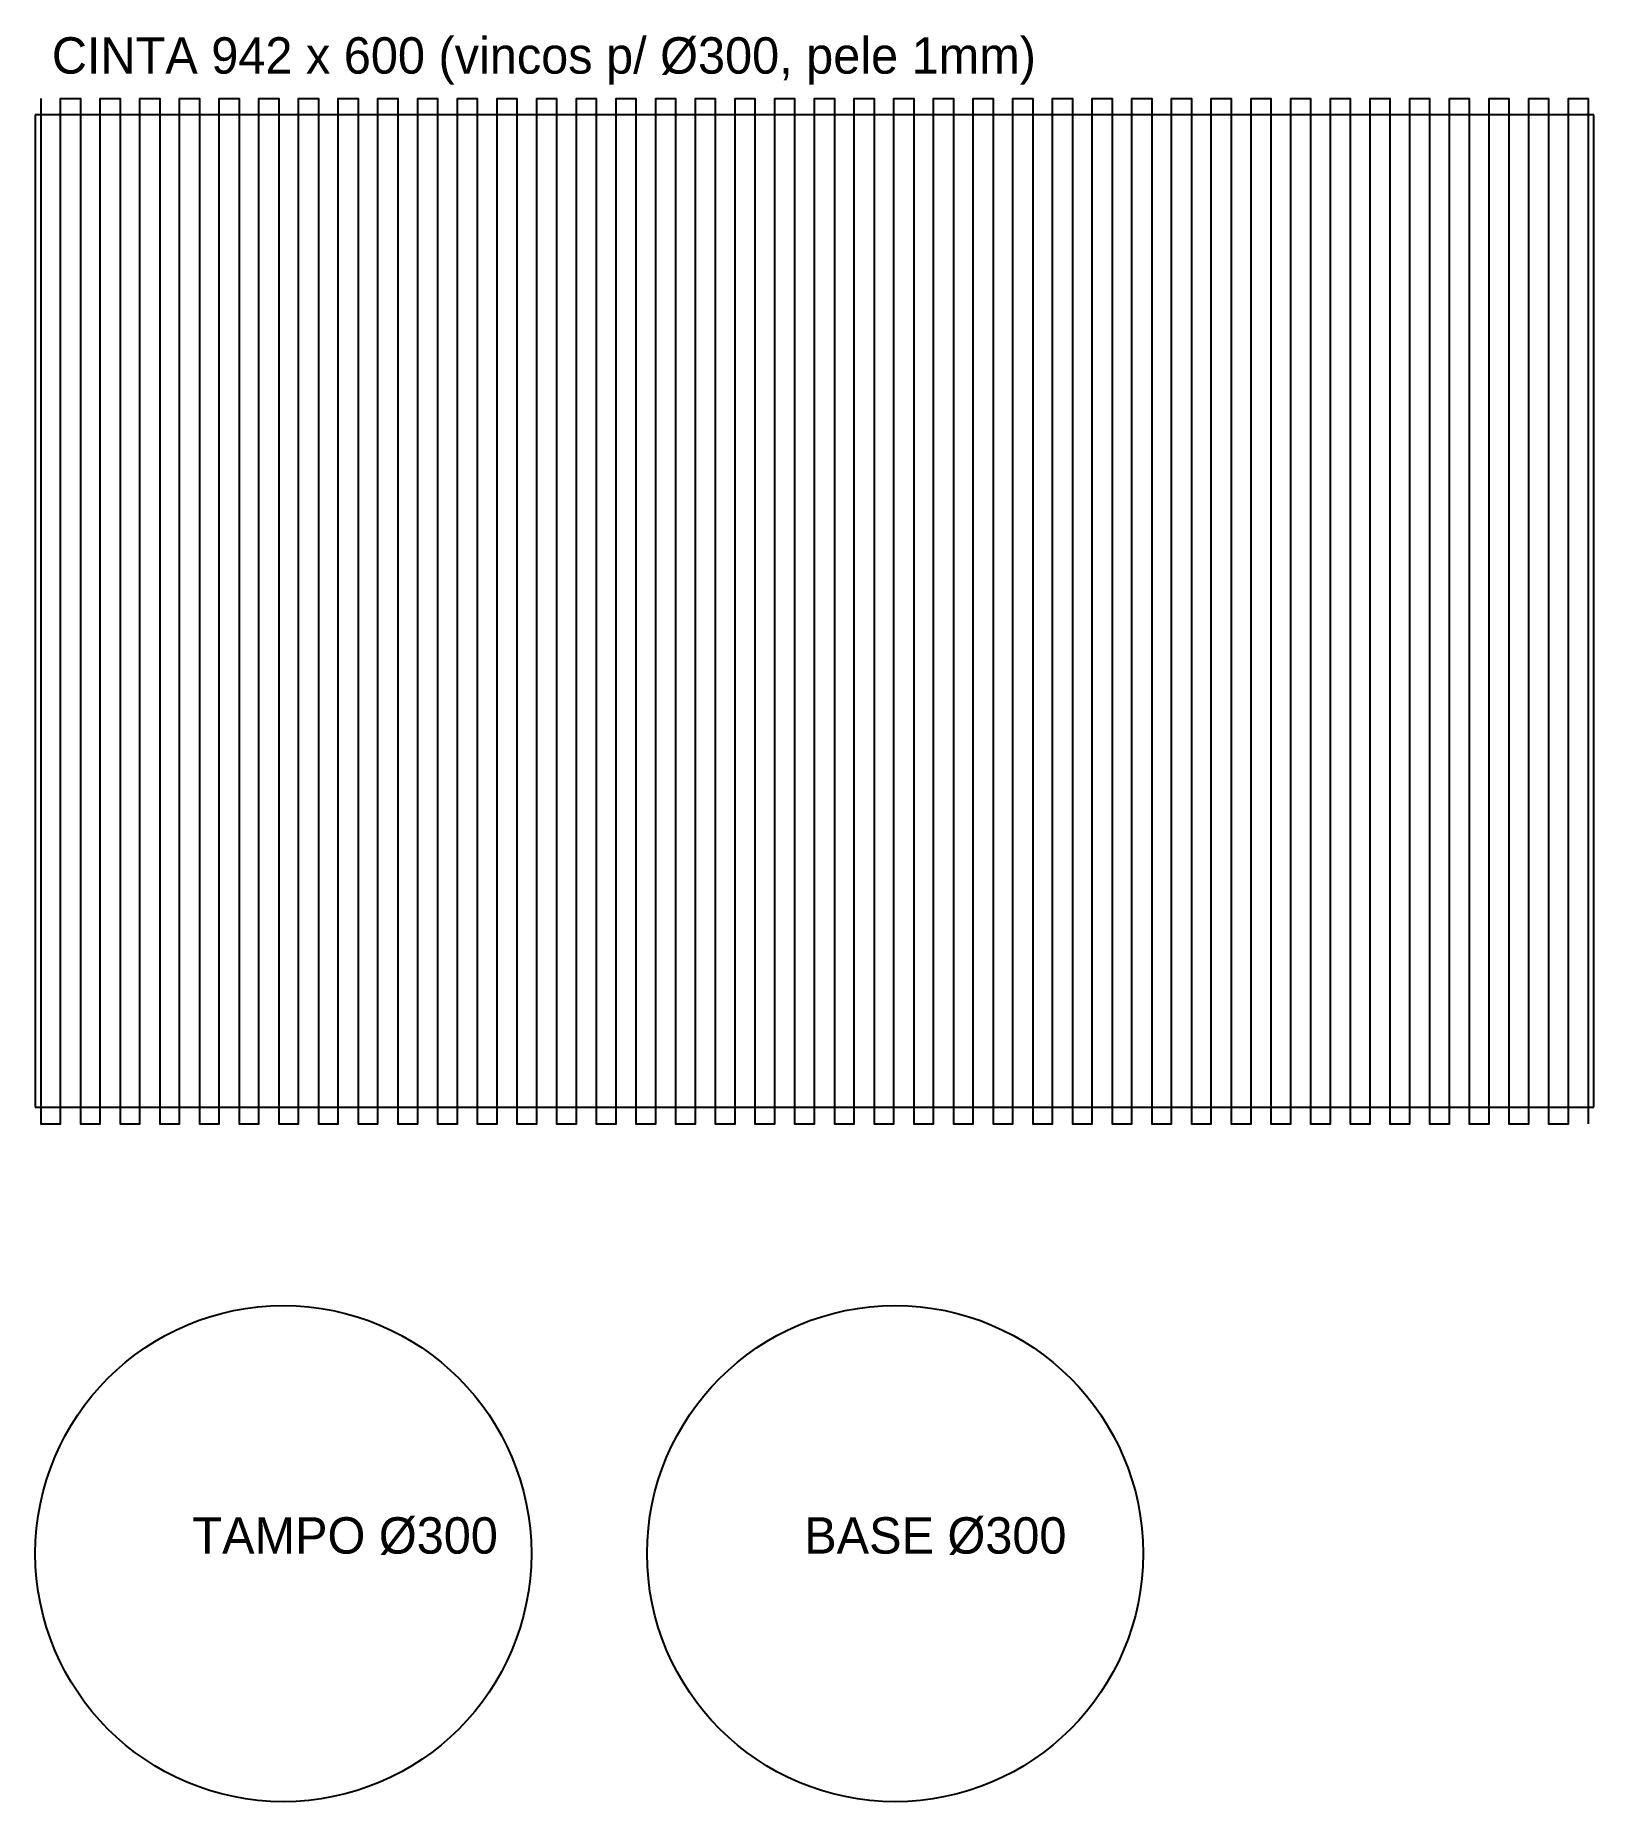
# Model space of a CAD drawing. Header units: millimetres. Extents: x 0 to 942, y 0 to 1068.
import ezdxf

# ---------------------------------------------------------------- set-up
doc = ezdxf.new("R2010")
doc.units = ezdxf.units.MM
for name, color, linetype in [('PERIMETRO', 7, 'CONTINUOUS'), ('RANHURAS', 1, 'CONTINUOUS'), ('TEXTO', 3, 'CONTINUOUS')]:
    doc.layers.add(name, color=color, linetype=linetype)

msp = doc.modelspace()

# ---------------------------------------------------------------- linework, layer by layer
at = {"layer": 'PERIMETRO'}
for p, q in [((942.4778, 1020), (0, 1020)), ((0, 1020), (0, 420)), ((942.4778, 420), (942.4778, 1020)), ((0, 420), (942.4778, 420))]:
    msp.add_line(p, q, dxfattribs=at)
for centre in [(150, 150), (520, 150)]:
    msp.add_circle(centre, 150, dxfattribs=at)
at = {"layer": 'RANHURAS'}
msp.add_lwpolyline([(3.2389, 1030), (3.2389, 410), (15.2389, 410), (15.2389, 1030), (27.2389, 1030), (27.2389, 410), (39.2389, 410), (39.2389, 1030), (51.2389, 1030), (51.2389, 410), (63.2389, 410), (63.2389, 1030), (75.2389, 1030), (75.2389, 410), (87.2389, 410), (87.2389, 1030), (99.2389, 1030), (99.2389, 410), (111.2389, 410), (111.2389, 1030), (123.2389, 1030), (123.2389, 410), (135.2389, 410), (135.2389, 1030), (147.2389, 1030), (147.2389, 410), (159.2389, 410), (159.2389, 1030), (171.2389, 1030), (171.2389, 410), (183.2389, 410), (183.2389, 1030), (195.2389, 1030), (195.2389, 410), (207.2389, 410), (207.2389, 1030), (219.2389, 1030), (219.2389, 410), (231.2389, 410), (231.2389, 1030), (243.2389, 1030), (243.2389, 410), (255.2389, 410), (255.2389, 1030), (267.2389, 1030), (267.2389, 410), (279.2389, 410), (279.2389, 1030), (291.2389, 1030), (291.2389, 410), (303.2389, 410), (303.2389, 1030), (315.2389, 1030), (315.2389, 410), (327.2389, 410), (327.2389, 1030), (339.2389, 1030), (339.2389, 410), (351.2389, 410), (351.2389, 1030), (363.2389, 1030), (363.2389, 410), (375.2389, 410), (375.2389, 1030), (387.2389, 1030), (387.2389, 410), (399.2389, 410), (399.2389, 1030), (411.2389, 1030), (411.2389, 410), (423.2389, 410), (423.2389, 1030), (435.2389, 1030), (435.2389, 410), (447.2389, 410), (447.2389, 1030), (459.2389, 1030), (459.2389, 410), (471.2389, 410), (471.2389, 1030), (483.2389, 1030), (483.2389, 410), (495.2389, 410), (495.2389, 1030), (507.2389, 1030), (507.2389, 410), (519.2389, 410), (519.2389, 1030), (531.2389, 1030), (531.2389, 410), (543.2389, 410), (543.2389, 1030), (555.2389, 1030), (555.2389, 410), (567.2389, 410), (567.2389, 1030), (579.2389, 1030), (579.2389, 410), (591.2389, 410), (591.2389, 1030), (603.2389, 1030), (603.2389, 410), (615.2389, 410), (615.2389, 1030), (627.2389, 1030), (627.2389, 410), (639.2389, 410), (639.2389, 1030), (651.2389, 1030), (651.2389, 410), (663.2389, 410), (663.2389, 1030), (675.2389, 1030), (675.2389, 410), (687.2389, 410), (687.2389, 1030), (699.2389, 1030), (699.2389, 410), (711.2389, 410), (711.2389, 1030), (723.2389, 1030), (723.2389, 410), (735.2389, 410), (735.2389, 1030), (747.2389, 1030), (747.2389, 410), (759.2389, 410), (759.2389, 1030), (771.2389, 1030), (771.2389, 410), (783.2389, 410), (783.2389, 1030), (795.2389, 1030), (795.2389, 410), (807.2389, 410), (807.2389, 1030), (819.2389, 1030), (819.2389, 410), (831.2389, 410), (831.2389, 1030), (843.2389, 1030), (843.2389, 410), (855.2389, 410), (855.2389, 1030), (867.2389, 1030), (867.2389, 410), (879.2389, 410), (879.2389, 1030), (891.2389, 1030), (891.2389, 410), (903.2389, 410), (903.2389, 1030), (915.2389, 1030), (915.2389, 410), (927.2389, 410), (927.2389, 1030), (939.2389, 1030), (939.2389, 410)], dxfattribs=at)

# ---------------------------------------------------------------- texts
at = {"layer": 'TEXTO'}
for s, p in [('CINTA 942 x 600 (vincos p/ Ø300, pele 1mm)', (10, 1045)), ('TAMPO Ø300', (95, 150)), ('BASE Ø300', (465, 150))]:
    msp.add_text(s, height=22, dxfattribs=at).set_placement(p)

doc.saveas('drawing.dxf')
